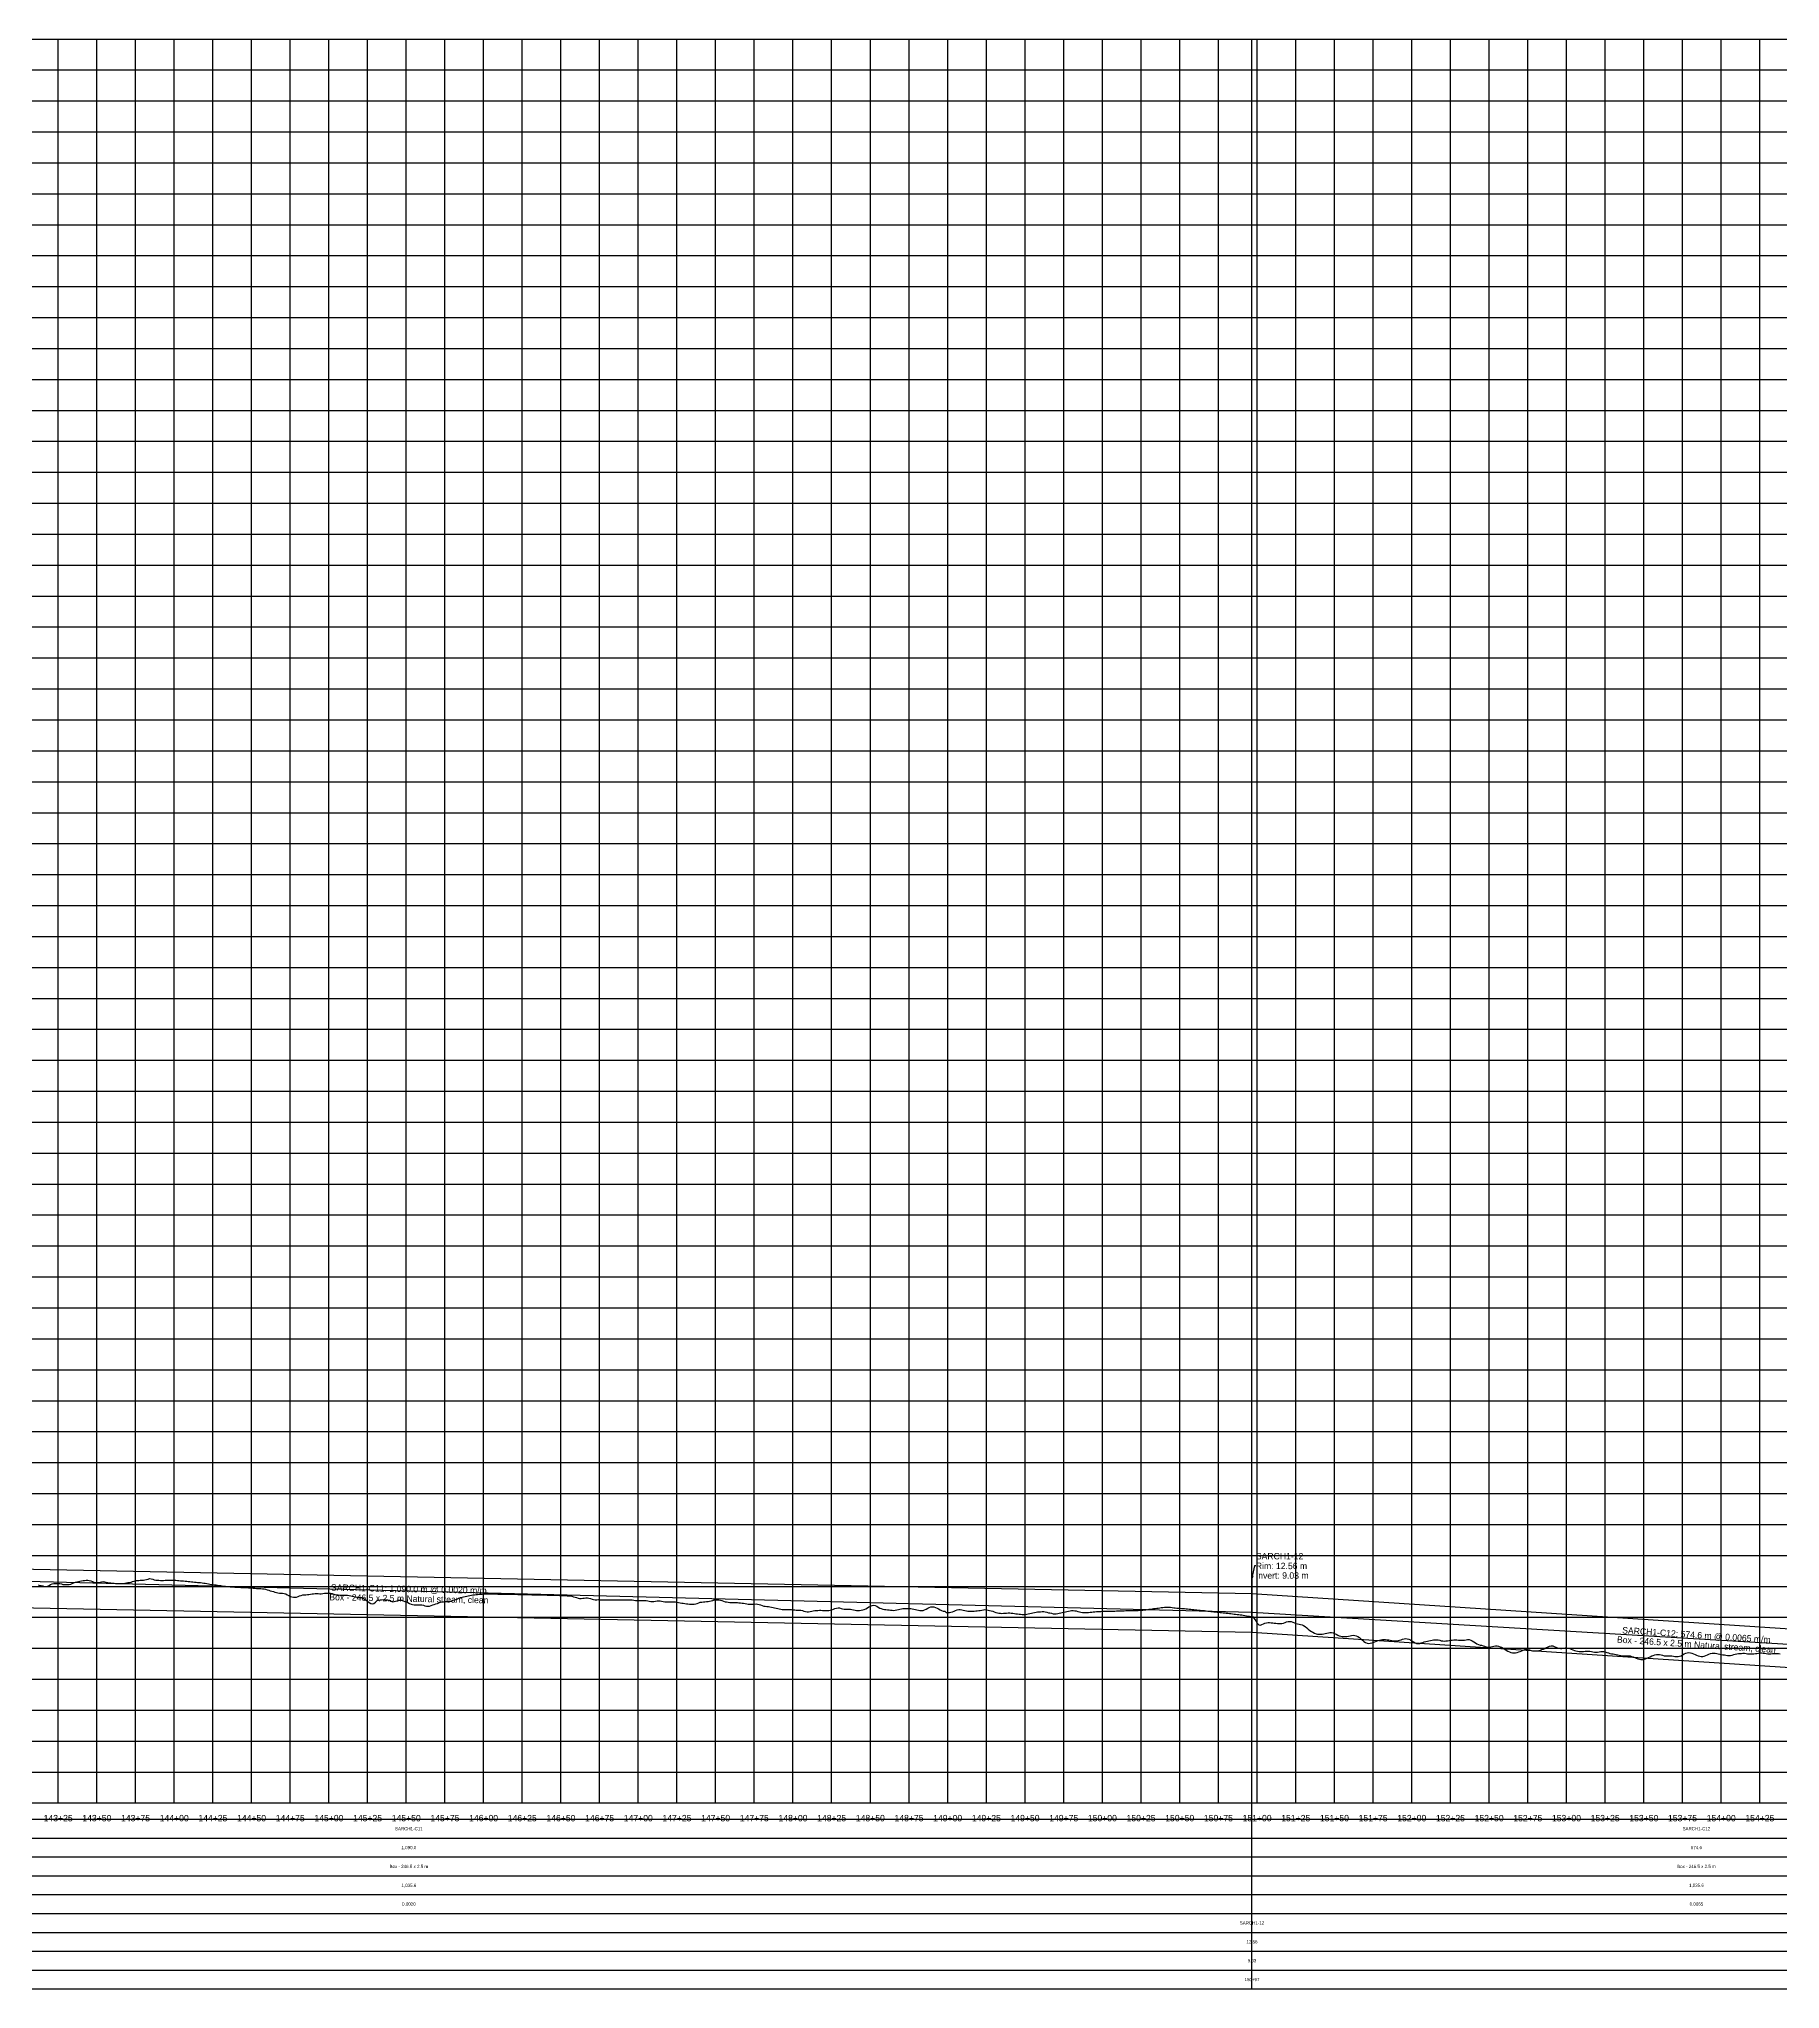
# Model space of a CAD drawing. Extents: x -64 to 17591, y -140 to 1126.
# Drawn here: x 14313 to 15438, y -140 to 1120 of the extents above; entities that cross this region are included whole.
import ezdxf
from ezdxf.enums import TextEntityAlignment as Align

# ---------------------------------------------------------------- set-up
doc = ezdxf.new("R2010")
doc.units = 0
for name, color, linetype in [('Annotation', 7, 'Continuous'), ('Annotation_Table', 254, 'Continuous'), ('Crown', 7, 'Continuous'), ('Grid', 254, 'Continuous'), ('Grid_Text', 7, 'Continuous'), ('Ground_Elevation', 3, 'Continuous'), ('Hydraulic_Grade', 5, 'Continuous'), ('Invert', 7, 'Continuous'), ('Structure', 7, 'Continuous')]:
    doc.layers.add(name, color=color, linetype=linetype)

msp = doc.modelspace()

# ---------------------------------------------------------------- linework, layer by layer
at = {"layer": 'Annotation', "color": 0}
msp.add_lwpolyline([(15096.7, 125.6), (15096.5, 126.6), (15097.3, 126.4)], close=True, dxfattribs=at)
msp.add_lwpolyline([(15099.2, 133.2), (15098.4, 133.2), (15096.7, 125.6)], dxfattribs=at)
at = {"layer": 'Annotation_Table', "color": 254}
for points in [[(15096.7, -140.2), (15096.7, 1120)], [(-25, -30.5), (17575, -30.5)], [(-25, -42.7), (17575, -42.7)], [(-25, -54.9), (17575, -54.9)], [(-25, -67.1), (17575, -67.1)], [(-25, -79.2), (17575, -79.2)], [(-25, -91.4), (17575, -91.4)], [(-25, -103.6), (17575, -103.6)], [(-25, -115.8), (17575, -115.8)], [(-25, -128), (17575, -128)], [(-25, -140.2), (17575, -140.2)]]:
    msp.add_lwpolyline(points, dxfattribs=at)
at = {"layer": 'Crown', "color": 0}
for points in [[(14006.7, 137.1), (15096.7, 115.3)], [(15096.7, 115.3), (15096.7, 115.3)], [(15096.7, 115.3), (15671.3, 77.7)]]:
    msp.add_lwpolyline(points, dxfattribs=at)
at = {"layer": 'Grid', "color": 254}
for points in [[(-25, 1120), (17575, 1120)], [(14325, -20), (14325, 1120)], [(14350, -20), (14350, 1120)], [(14375, -20), (14375, 1120)], [(14400, -20), (14400, 1120)], [(14425, -20), (14425, 1120)], [(14450, -20), (14450, 1120)], [(14475, -20), (14475, 1120)], [(14500, -20), (14500, 1120)], [(14525, -20), (14525, 1120)], [(14550, -20), (14550, 1120)], [(14575, -20), (14575, 1120)], [(14600, -20), (14600, 1120)], [(14625, -20), (14625, 1120)], [(14650, -20), (14650, 1120)], [(14675, -20), (14675, 1120)], [(14700, -20), (14700, 1120)], [(14725, -20), (14725, 1120)], [(14750, -20), (14750, 1120)], [(14775, -20), (14775, 1120)], [(14800, -20), (14800, 1120)], [(14825, -20), (14825, 1120)], [(14850, -20), (14850, 1120)], [(14875, -20), (14875, 1120)], [(14900, -20), (14900, 1120)], [(14925, -20), (14925, 1120)], [(14950, -20), (14950, 1120)], [(14975, -20), (14975, 1120)], [(15000, -20), (15000, 1120)], [(15025, -20), (15025, 1120)], [(15050, -20), (15050, 1120)], [(15075, -20), (15075, 1120)], [(15100, -20), (15100, 1120)], [(15125, -20), (15125, 1120)], [(15150, -20), (15150, 1120)], [(15175, -20), (15175, 1120)], [(15200, -20), (15200, 1120)], [(15225, -20), (15225, 1120)], [(15250, -20), (15250, 1120)], [(15275, -20), (15275, 1120)], [(15300, -20), (15300, 1120)], [(15325, -20), (15325, 1120)], [(15350, -20), (15350, 1120)], [(15375, -20), (15375, 1120)], [(15400, -20), (15400, 1120)], [(15425, -20), (15425, 1120)], [(-25, 1100), (17575, 1100)], [(-25, 1080), (17575, 1080)], [(-25, 1060), (17575, 1060)], [(-25, 1040), (17575, 1040)], [(-25, 1020), (17575, 1020)], [(-25, 1000), (17575, 1000)], [(-25, 980), (17575, 980)], [(-25, 960), (17575, 960)], [(-25, 940), (17575, 940)], [(-25, 920), (17575, 920)], [(-25, 900), (17575, 900)], [(-25, 880), (17575, 880)], [(-25, 860), (17575, 860)], [(-25, 840), (17575, 840)], [(-25, 820), (17575, 820)], [(-25, 800), (17575, 800)], [(-25, 780), (17575, 780)], [(-25, 760), (17575, 760)], [(-25, 740), (17575, 740)], [(-25, 720), (17575, 720)], [(-25, 700), (17575, 700)], [(-25, 680), (17575, 680)], [(-25, 660), (17575, 660)], [(-25, 640), (17575, 640)], [(-25, 620), (17575, 620)], [(-25, 600), (17575, 600)], [(-25, 580), (17575, 580)], [(-25, 560), (17575, 560)], [(-25, 540), (17575, 540)], [(-25, 520), (17575, 520)], [(-25, 500), (17575, 500)], [(-25, 480), (17575, 480)], [(-25, 460), (17575, 460)], [(-25, 440), (17575, 440)], [(-25, 420), (17575, 420)], [(-25, 400), (17575, 400)], [(-25, 380), (17575, 380)], [(-25, 360), (17575, 360)], [(-25, 340), (17575, 340)], [(-25, 320), (17575, 320)], [(-25, 300), (17575, 300)], [(-25, 280), (17575, 280)], [(-25, 260), (17575, 260)], [(-25, 240), (17575, 240)], [(-25, 220), (17575, 220)], [(-25, 200), (17575, 200)], [(-25, 180), (17575, 180)], [(-25, 160), (17575, 160)], [(-25, 140), (17575, 140)], [(-25, 120), (17575, 120)], [(-25, 100), (17575, 100)], [(-25, 80), (17575, 80)], [(-25, 60), (17575, 60)], [(-25, 40), (17575, 40)], [(-25, 20), (17575, 20)], [(-25, 0), (17575, 0)], [(-25, -20), (17575, -20)]]:
    msp.add_lwpolyline(points, dxfattribs=at)
at = {"layer": 'Ground_Elevation', "color": 3}
msp.add_lwpolyline([(14312.1, 120.9), (14313.1, 120.6), (14314.1, 120.5), (14315.1, 120.3), (14316.1, 120), (14317.1, 119.9), (14318.1, 120.1), (14319.1, 120.5), (14320.1, 121.2), (14321.1, 121.6), (14322.1, 121.8), (14323.1, 121.9), (14324.1, 121.9), (14325.1, 121.9), (14326.1, 121.9), (14327.1, 121.6), (14328.1, 121.3), (14329.1, 121.1), (14330.1, 121.1), (14331.1, 121.1), (14332.1, 121.2), (14333.1, 121.5), (14334.1, 121.9), (14335.1, 122.3), (14336.1, 122.7), (14337.1, 123), (14338.1, 123.2), (14339.1, 123.3), (14340.1, 123.5), (14341.1, 123.7), (14342.1, 123.8), (14343.1, 123.9), (14344.1, 123.9), (14345.1, 123.7), (14346.1, 123.5), (14347.1, 123.1), (14348.1, 122.7), (14349.1, 122.5), (14350.1, 122.4), (14351.1, 122.6), (14352.1, 122.8), (14353.1, 123), (14354.1, 123.1), (14355.1, 123), (14356.1, 122.8), (14357.1, 122.5), (14358.1, 122.3), (14359.1, 122.2), (14360.1, 122.1), (14361.1, 122), (14362.1, 121.9), (14363.1, 121.9), (14364.1, 121.8), (14365.1, 121.8), (14366.1, 121.8), (14367.1, 121.9), (14368.1, 122.1), (14369.1, 122.3), (14370.1, 122.4), (14371.1, 122.6), (14372.1, 122.8), (14373.1, 123.1), (14374.1, 123.4), (14375.1, 123.7), (14376.1, 123.8), (14377.1, 123.8), (14378.1, 123.9), (14379.1, 124), (14380.1, 124.1), (14381.1, 124.2), (14382.1, 124.4), (14383.1, 124.7), (14384.1, 125.1), (14385.1, 124.9), (14386.1, 124.6), (14387.1, 124.3), (14388.1, 124.1), (14389.1, 124), (14390.1, 123.9), (14391.1, 123.8), (14392.1, 123.8), (14393.1, 123.8), (14394.1, 123.9), (14395.1, 123.9), (14396.1, 124), (14397.1, 124.1), (14398.1, 124.1), (14399.1, 124), (14400.1, 123.9), (14401.1, 123.9), (14402.1, 123.8), (14403.1, 123.7), (14404.1, 123.6), (14405.1, 123.6), (14406.1, 123.5), (14407.1, 123.4), (14408.1, 123.3), (14409.1, 123.2), (14410.1, 123.1), (14411.1, 123), (14412.1, 123), (14413.1, 122.8), (14414.1, 122.7), (14415.1, 122.6), (14416.1, 122.5), (14417.1, 122.4), (14418.1, 122.2), (14419.1, 122.1), (14420.1, 122), (14421.1, 121.8), (14422.1, 121.6), (14423.1, 121.5), (14424.1, 121.3), (14425.1, 121.2), (14426.1, 121), (14427.1, 120.9), (14428.1, 120.7), (14429.1, 120.6), (14430.1, 120.5), (14431.1, 120.3), (14432.1, 120.2), (14433.1, 120.1), (14434.1, 120), (14435.1, 119.9), (14436.1, 119.8), (14437.1, 119.7), (14438.1, 119.6), (14439.1, 119.5), (14440.1, 119.5), (14441.1, 119.4), (14442.1, 119.4), (14443.1, 119.3), (14444.1, 119.3), (14445.1, 119.2), (14446.1, 119.2), (14447.1, 119.2), (14448.1, 119.1), (14449.1, 119.1), (14450.1, 119), (14451.1, 118.8), (14452.1, 118.8), (14453.1, 118.7), (14454.1, 118.7), (14455.1, 118.7), (14456.1, 118.6), (14457.1, 118.5), (14458.1, 118.3), (14459.1, 118.1), (14460.1, 117.8), (14461.1, 117.5), (14462.1, 117.2), (14463.1, 117), (14464.1, 116.7), (14465.1, 116.3), (14466.1, 116.1), (14467.1, 115.8), (14468.1, 115.7), (14469.1, 115.6), (14470.1, 115.5), (14471.1, 115.4), (14472.1, 115.1), (14473.1, 114.5), (14474.1, 114), (14475.1, 113.5), (14476.1, 113.2), (14477.1, 113), (14478.1, 113), (14479.1, 113.1), (14480.1, 113.4), (14481.1, 113.8), (14482.1, 114.2), (14483.1, 114.5), (14484.1, 114.6), (14485.1, 114.6), (14486.1, 114.7), (14487.1, 114.8), (14488.1, 115), (14489.1, 115.1), (14490.1, 115.2), (14491.1, 115.3), (14492.1, 115.4), (14493.1, 115.3), (14494.1, 115.2), (14495.1, 115.2), (14496.1, 115.4), (14497.1, 115.5), (14498.1, 115.7), (14499.1, 115.7), (14500.1, 115.7), (14501.1, 115.5), (14502.1, 115.3), (14503.1, 115), (14504.1, 114.8), (14505.1, 114.6), (14506.1, 114.5), (14507.1, 114.4), (14508.1, 114.4), (14509.1, 114.4), (14510.1, 114.4), (14511.1, 114.4), (14512.1, 114.3), (14513.1, 114.1), (14514.1, 113.9), (14515.1, 113.7), (14516.1, 113.5), (14517.1, 113.2), (14518.1, 113.1), (14519.1, 113), (14520.1, 112.9), (14521.1, 112.7), (14522.1, 112.4), (14523.1, 111.8), (14524.1, 111.1), (14525.1, 110.3), (14526.1, 109.5), (14527.1, 108.9), (14528.1, 108.7), (14529.1, 109), (14530.1, 109.8), (14531.1, 110.9), (14532.1, 111.1), (14533.1, 111.3), (14534.1, 111.4), (14535.1, 111.5), (14536.1, 111.4), (14537.1, 111.3), (14538.1, 111.3), (14539.1, 111), (14540.1, 110.4), (14541.1, 110.1), (14542.1, 110.2), (14543.1, 110.4), (14544.1, 110.7), (14545.1, 111), (14546.1, 111.1), (14547.1, 111), (14548.1, 110.7), (14549.1, 110.3), (14550.1, 109.9), (14551.1, 109.5), (14552.1, 109), (14553.1, 108.5), (14554.1, 108.2), (14555.1, 108), (14556.1, 108), (14557.1, 108), (14558.1, 108), (14559.1, 108), (14560.1, 108), (14561.1, 107.8), (14562.1, 107.5), (14563.1, 107.2), (14564.1, 107.2), (14565.1, 107.3), (14566.1, 107.7), (14567.1, 108), (14568.1, 108.3), (14569.1, 108.7), (14570.1, 109), (14571.1, 109.4), (14572.1, 109.7), (14573.1, 109.9), (14574.1, 110.1), (14575.1, 110.2), (14576.1, 110.2), (14577.1, 110.2), (14578.1, 110.2), (14579.1, 110.5), (14580.1, 111), (14581.1, 111.3), (14582.1, 111.6), (14583.1, 112), (14584.1, 112.3), (14585.1, 112.7), (14586.1, 113), (14587.1, 113.2), (14588.1, 113.5), (14589.1, 113.7), (14590.1, 113.9), (14591.1, 114.1), (14592.1, 114.3), (14593.1, 114.5), (14594.1, 114.6), (14595.1, 114.7), (14596.1, 114.8), (14597.1, 114.9), (14598.1, 115), (14599.1, 115), (14600.1, 115.1), (14601.1, 115.1), (14602.1, 115.1), (14603.1, 115.1), (14604.1, 115.1), (14605.1, 115.1), (14606.1, 115.1), (14607.1, 115.1), (14608.1, 115.1), (14609.1, 115), (14610.1, 115), (14611.1, 115), (14612.1, 115), (14613.1, 115), (14614.1, 114.9), (14615.1, 114.9), (14616.1, 114.9), (14617.1, 114.9), (14618.1, 114.9), (14619.1, 114.9), (14620.1, 114.9), (14621.1, 114.9), (14622.1, 114.8), (14623.1, 114.8), (14624.1, 114.8), (14625.1, 114.8), (14626.1, 114.8), (14627.1, 114.7), (14628.1, 114.7), (14629.1, 114.7), (14630.1, 114.7), (14631.1, 114.6), (14632.1, 114.6), (14633.1, 114.6), (14634.1, 114.5), (14635.1, 114.5), (14636.1, 114.5), (14637.1, 114.5), (14638.1, 114.5), (14639.1, 114.5), (14640.1, 114.5), (14641.1, 114.4), (14642.1, 114.4), (14643.1, 114.4), (14644.1, 114.4), (14645.1, 114.4), (14646.1, 114.3), (14647.1, 114.3), (14648.1, 114.3), (14649.1, 114.2), (14650.1, 114.2), (14651.1, 114.1), (14652.1, 114), (14653.1, 114), (14654.1, 113.9), (14655.1, 113.9), (14656.1, 113.8), (14657.1, 113.6), (14658.1, 113.3), (14659.1, 113), (14660.1, 112.7), (14661.1, 112.4), (14662.1, 112.2), (14663.1, 112.2), (14664.1, 112.3), (14665.1, 112.4), (14666.1, 112.6), (14667.1, 112.5), (14668.1, 112.4), (14669.1, 112.1), (14670.1, 111.8), (14671.1, 111.6), (14672.1, 111.4), (14673.1, 111.4), (14674.1, 111.5), (14675.1, 111.4), (14676.1, 111.4), (14677.1, 111.4), (14678.1, 111.4), (14679.1, 111.3), (14680.1, 111.3), (14681.1, 111.3), (14682.1, 111.3), (14683.1, 111.4), (14684.1, 111.4), (14685.1, 111.3), (14686.1, 111.3), (14687.1, 111.2), (14688.1, 111.2), (14689.1, 111.2), (14690.1, 111.2), (14691.1, 111.2), (14692.1, 111.3), (14693.1, 111.4), (14694.1, 111.4), (14695.1, 111.3), (14696.1, 111.2), (14697.1, 111), (14698.1, 110.9), (14699.1, 110.9), (14700.1, 110.9), (14701.1, 110.9), (14702.1, 110.9), (14703.1, 110.9), (14704.1, 110.9), (14705.1, 110.8), (14706.1, 110.6), (14707.1, 110.5), (14708.1, 110.3), (14709.1, 110.3), (14710.1, 110.3), (14711.1, 110.4), (14712.1, 110.6), (14713.1, 110.6), (14714.1, 110.6), (14715.1, 110.5), (14716.1, 110.3), (14717.1, 110.1), (14718.1, 110), (14719.1, 110), (14720.1, 110), (14721.1, 110.1), (14722.1, 110.1), (14723.1, 110.1), (14724.1, 109.9), (14725.1, 109.7), (14726.1, 109.5), (14727.1, 109.4), (14728.1, 109.2), (14729.1, 109.2), (14730.1, 109), (14731.1, 108.8), (14732.1, 108.7), (14733.1, 108.5), (14734.1, 108.5), (14735.1, 108.5), (14736.1, 108.6), (14737.1, 108.8), (14738.1, 109), (14739.1, 109.4), (14740.1, 109.7), (14741.1, 109.8), (14742.1, 109.9), (14743.1, 110), (14744.1, 110.2), (14745.1, 110.3), (14746.1, 110.5), (14747.1, 110.7), (14748.1, 110.9), (14749.1, 111.2), (14750.1, 111.4), (14751.1, 111.4), (14752.1, 111.3), (14753.1, 111.1), (14754.1, 110.8), (14755.1, 110.4), (14756.1, 110.1), (14757.1, 109.9), (14758.1, 109.7), (14759.1, 109.6), (14760.1, 109.5), (14761.1, 109.6), (14762.1, 109.6), (14763.1, 109.6), (14764.1, 109.5), (14765.1, 109.4), (14766.1, 109.3), (14767.1, 109.2), (14768.1, 109.1), (14769.1, 108.9), (14770.1, 108.8), (14771.1, 108.6), (14772.1, 108.5), (14773.1, 108.5), (14774.1, 108.5), (14775.1, 108.6), (14776.1, 108.7), (14777.1, 108.6), (14778.1, 108.3), (14779.1, 108), (14780.1, 107.7), (14781.1, 107.3), (14782.1, 107.1), (14783.1, 107), (14784.1, 106.9), (14785.1, 106.7), (14786.1, 106.5), (14787.1, 106.3), (14788.1, 106.1), (14789.1, 105.9), (14790.1, 105.6), (14791.1, 105.4), (14792.1, 105.2), (14793.1, 105.1), (14794.1, 105), (14795.1, 105.1), (14796.1, 105.1), (14797.1, 105.1), (14798.1, 105.1), (14799.1, 105), (14800.1, 104.9), (14801.1, 104.8), (14802.1, 104.7), (14803.1, 104.7), (14804.1, 104.7), (14805.1, 104.6), (14806.1, 104.3), (14807.1, 104), (14808.1, 103.8), (14809.1, 103.6), (14810.1, 103.6), (14811.1, 103.7), (14812.1, 103.9), (14813.1, 104.2), (14814.1, 104.4), (14815.1, 104.5), (14816.1, 104.5), (14817.1, 104.6), (14818.1, 104.6), (14819.1, 104.5), (14820.1, 104.4), (14821.1, 104.4), (14822.1, 104.4), (14823.1, 104.5), (14824.1, 104.7), (14825.1, 104.9), (14826.1, 105.3), (14827.1, 105.6), (14828.1, 105.9), (14829.1, 106.1), (14830.1, 106.1), (14831.1, 105.8), (14832.1, 105.5), (14833.1, 105.3), (14834.1, 105.2), (14835.1, 105.2), (14836.1, 105.2), (14837.1, 105.2), (14838.1, 105.1), (14839.1, 104.9), (14840.1, 104.7), (14841.1, 104.5), (14842.1, 104.4), (14843.1, 104.4), (14844.1, 104.6), (14845.1, 104.8), (14846.1, 105.1), (14847.1, 105.5), (14848.1, 106.1), (14849.1, 106.7), (14850.1, 107.2), (14851.1, 107.7), (14852.1, 107.8), (14853.1, 107.6), (14854.1, 107.2), (14855.1, 106.6), (14856.1, 106), (14857.1, 105.6), (14858.1, 105.3), (14859.1, 105.1), (14860.1, 105), (14861.1, 104.9), (14862.1, 104.8), (14863.1, 104.7), (14864.1, 104.6), (14865.1, 104.5), (14866.1, 104.6), (14867.1, 104.8), (14868.1, 105), (14869.1, 105.2), (14870.1, 105.4), (14871.1, 105.6), (14872.1, 105.7), (14873.1, 105.7), (14874.1, 105.6), (14875.1, 105.6), (14876.1, 105.6), (14877.1, 105.5), (14878.1, 105.3), (14879.1, 105.1), (14880.1, 104.8), (14881.1, 104.6), (14882.1, 104.4), (14883.1, 104.3), (14884.1, 104.4), (14885.1, 104.8), (14886.1, 105.3), (14887.1, 105.9), (14888.1, 106.4), (14889.1, 106.7), (14890.1, 106.8), (14891.1, 106.7), (14892.1, 106.3), (14893.1, 105.9), (14894.1, 105.4), (14895.1, 104.9), (14896.1, 104.4), (14897.1, 103.9), (14898.1, 103.9), (14899.1, 103.2), (14900.1, 103.1), (14901.1, 103.2), (14902.1, 103.4), (14903.1, 103.6), (14904.1, 104), (14905.1, 104.4), (14906.1, 104.8), (14907.1, 105), (14908.1, 105), (14909.1, 104.9), (14910.1, 104.7), (14911.1, 104.4), (14912.1, 104.1), (14913.1, 103.9), (14914.1, 103.9), (14915.1, 103.9), (14916.1, 103.9), (14917.1, 104), (14918.1, 104.1), (14919.1, 104.2), (14920.1, 104.3), (14921.1, 104.4), (14922.1, 104.6), (14923.1, 104.8), (14924.1, 105), (14925.1, 104.9), (14926.1, 104.7), (14927.1, 104.5), (14928.1, 104.2), (14929.1, 103.9), (14930.1, 103.5), (14931.1, 103.1), (14932.1, 102.8), (14933.1, 102.7), (14934.1, 102.6), (14935.1, 102.5), (14936.1, 102.6), (14937.1, 102.6), (14938.1, 102.7), (14939.1, 102.8), (14940.1, 102.8), (14941.1, 102.7), (14942.1, 102.6), (14943.1, 102.4), (14944.1, 102.3), (14945.1, 102.2), (14946.1, 102.1), (14947.1, 102), (14948.1, 101.9), (14949.1, 101.9), (14950.1, 101.9), (14951.1, 102), (14952.1, 102.2), (14953.1, 102.4), (14954.1, 102.6), (14955.1, 102.9), (14956.1, 103.2), (14957.1, 103.3), (14958.1, 103.5), (14959.1, 103.5), (14960.1, 103.6), (14961.1, 103.7), (14962.1, 103.7), (14963.1, 103.5), (14964.1, 103.3), (14965.1, 103), (14966.1, 102.8), (14967.1, 102.6), (14968.1, 102.3), (14969.1, 102.3), (14970.1, 102.3), (14971.1, 102.5), (14972.1, 102.7), (14973.1, 102.9), (14974.1, 103.2), (14975.1, 103.4), (14976.1, 103.6), (14977.1, 103.8), (14978.1, 104), (14979.1, 104.2), (14980.1, 104.3), (14981.1, 104.3), (14982.1, 104.2), (14983.1, 104.1), (14984.1, 103.8), (14985.1, 103.6), (14986.1, 103.4), (14987.1, 103.2), (14988.1, 103.1), (14989.1, 103.1), (14990.1, 103.1), (14991.1, 103.2), (14992.1, 103.3), (14993.1, 103.4), (14994.1, 103.5), (14995.1, 103.6), (14996.1, 103.7), (14997.1, 103.7), (14998.1, 103.8), (14999.1, 103.8), (15000.1, 103.9), (15001.1, 103.9), (15002.1, 103.9), (15003.1, 103.9), (15004.1, 104), (15005.1, 104), (15006.1, 104), (15007.1, 104), (15008.1, 104), (15009.1, 104.1), (15010.1, 104.1), (15011.1, 104.1), (15012.1, 104.2), (15013.1, 104.2), (15014.1, 104.2), (15015.1, 104.3), (15016.1, 104.3), (15017.1, 104.3), (15018.1, 104.3), (15019.1, 104.4), (15020.1, 104.4), (15021.1, 104.4), (15022.1, 104.5), (15023.1, 104.5), (15024.1, 104.6), (15025.1, 104.7), (15026.1, 104.7), (15027.1, 104.8), (15028.1, 104.9), (15029.1, 105.1), (15030.1, 105.2), (15031.1, 105.3), (15032.1, 105.5), (15033.1, 105.6), (15034.1, 105.7), (15035.1, 105.9), (15036.1, 106), (15037.1, 106.1), (15038.1, 106.3), (15039.1, 106.4), (15040.1, 106.5), (15041.1, 106.5), (15042.1, 106.6), (15043.1, 106.6), (15044.1, 106.5), (15045.1, 106.4), (15046.1, 106.2), (15047.1, 106.1), (15048.1, 106), (15049.1, 106), (15050.1, 105.9), (15051.1, 105.8), (15052.1, 105.7), (15053.1, 105.6), (15054.1, 105.5), (15055.1, 105.4), (15056.1, 105.3), (15057.1, 105.2), (15058.1, 105.1), (15059.1, 105), (15060.1, 104.9), (15061.1, 104.8), (15062.1, 104.7), (15063.1, 104.6), (15064.1, 104.5), (15065.1, 104.4), (15066.1, 104.3), (15067.1, 104.1), (15068.1, 104), (15069.1, 103.9), (15070.1, 103.8), (15071.1, 103.7), (15072.1, 103.6), (15073.1, 103.5), (15074.1, 103.4), (15075.1, 103.3), (15076.1, 103.2), (15077.1, 103.1), (15078.1, 103), (15079.1, 102.8), (15080.1, 102.7), (15081.1, 102.6), (15082.1, 102.5), (15083.1, 102.4), (15084.1, 102.3), (15085.1, 102.1), (15086.1, 102), (15087.1, 101.9), (15088.1, 101.8), (15089.1, 101.6), (15090.1, 101.5), (15091.1, 101.3), (15092.1, 101.2), (15093.1, 101), (15094.1, 100.8), (15095.1, 100.7), (15096.1, 100.6), (15097.1, 100.5), (15098.1, 99.3), (15099.1, 97.8), (15100.1, 96.2), (15101.1, 95.1), (15102.1, 94.9), (15103.1, 95.3), (15104.1, 95.8), (15105.1, 96.3), (15106.1, 96.5), (15107.1, 96.6), (15108.1, 96.6), (15109.1, 96.5), (15110.1, 96.4), (15111.1, 96.3), (15112.1, 96.2), (15113.1, 96.1), (15114.1, 96), (15115.1, 96), (15116.1, 96.1), (15117.1, 96.3), (15118.1, 96.7), (15119.1, 97), (15120.1, 97.3), (15121.1, 97.3), (15122.1, 97.2), (15123.1, 96.8), (15124.1, 96.4), (15125.1, 96), (15126.1, 95.8), (15127.1, 95.6), (15128.1, 95.4), (15129.1, 95.1), (15130.1, 94.6), (15131.1, 94), (15132.1, 93.2), (15133.1, 92.3), (15134.1, 91.5), (15135.1, 90.9), (15136.1, 90.3), (15137.1, 89.8), (15138.1, 89.4), (15139.1, 89.1), (15140.1, 89), (15141.1, 89), (15142.1, 89.2), (15143.1, 89.4), (15144.1, 89.6), (15145.1, 89.8), (15146.1, 90), (15147.1, 90.2), (15148.1, 90.1), (15149.1, 89.9), (15150.1, 89.5), (15151.1, 89), (15152.1, 88.5), (15153.1, 88.1), (15154.1, 87.8), (15155.1, 87.6), (15156.1, 87.5), (15157.1, 87.6), (15158.1, 87.7), (15159.1, 87.8), (15160.1, 88), (15161.1, 88.2), (15162.1, 88.4), (15163.1, 88.3), (15164.1, 88), (15165.1, 87.5), (15166.1, 86.9), (15167.1, 86), (15168.1, 85.2), (15169.1, 84.4), (15170.1, 83.7), (15171.1, 83.2), (15172.1, 83.1), (15173.1, 83.2), (15174.1, 83.5), (15175.1, 83.8), (15176.1, 84.1), (15177.1, 84.6), (15178.1, 85), (15179.1, 85.3), (15180.1, 85.5), (15181.1, 85.6), (15182.1, 85.6), (15183.1, 85.6), (15184.1, 85.5), (15185.1, 85.4), (15186.1, 85.2), (15187.1, 85), (15188.1, 84.9), (15189.1, 84.9), (15190.1, 84.9), (15191.1, 85), (15192.1, 85.2), (15193.1, 85.5), (15194.1, 85.8), (15195.1, 86), (15196.1, 86.2), (15197.1, 86.1), (15198.1, 85.9), (15199.1, 85.5), (15200.1, 84.8), (15201.1, 84.1), (15202.1, 83.5), (15203.1, 83.1), (15204.1, 83), (15205.1, 83.1), (15206.1, 83.4), (15207.1, 83.8), (15208.1, 84.1), (15209.1, 84.4), (15210.1, 84.6), (15211.1, 84.9), (15212.1, 85.1), (15213.1, 85.2), (15214.1, 85.4), (15215.1, 85.5), (15216.1, 85.5), (15217.1, 85.4), (15218.1, 85.2), (15219.1, 84.9), (15220.1, 84.7), (15221.1, 84.6), (15222.1, 84.7), (15223.1, 84.8), (15224.1, 85), (15225.1, 85.2), (15226.1, 85.3), (15227.1, 85.4), (15228.1, 85.4), (15229.1, 85.4), (15230.1, 85.3), (15231.1, 85.2), (15232.1, 85.2), (15233.1, 85.2), (15234.1, 85.3), (15235.1, 85.5), (15236.1, 85.6), (15237.1, 85.6), (15238.1, 85.3), (15239.1, 84.8), (15240.1, 84.2), (15241.1, 83.5), (15242.1, 82.8), (15243.1, 82.4), (15244.1, 82.1), (15245.1, 81.9), (15246.1, 81.6), (15247.1, 81.3), (15248.1, 81), (15249.1, 80.8), (15250.1, 80.7), (15251.1, 80.9), (15252.1, 81.1), (15253.1, 81.4), (15254.1, 81.5), (15255.1, 81.5), (15256.1, 81.4), (15257.1, 81), (15258.1, 80.6), (15259.1, 80.1), (15260.1, 79.4), (15261.1, 78.8), (15262.1, 78.1), (15263.1, 77.6), (15264.1, 77.2), (15265.1, 77), (15266.1, 77), (15267.1, 77.1), (15268.1, 77.3), (15269.1, 77.6), (15270.1, 77.9), (15271.1, 78.3), (15272.1, 78.8), (15273.1, 79.1), (15274.1, 79.3), (15275.1, 79.1), (15276.1, 78.9), (15277.1, 78.6), (15278.1, 78.4), (15279.1, 78.3), (15280.1, 78.3), (15281.1, 78.4), (15282.1, 78.6), (15283.1, 78.8), (15284.1, 79.1), (15285.1, 79.4), (15286.1, 79.9), (15287.1, 80.4), (15288.1, 80.9), (15289.1, 81.4), (15290.1, 81.6), (15291.1, 81.5), (15292.1, 81.2), (15293.1, 80.7), (15294.1, 80.3), (15295.1, 80), (15296.1, 79.9), (15297.1, 79.9), (15298.1, 80), (15299.1, 80.2), (15300.1, 80.2), (15301.1, 80.1), (15302.1, 79.9), (15303.1, 79.5), (15304.1, 79), (15305.1, 78.6), (15306.1, 78.3), (15307.1, 78.1), (15308.1, 78), (15309.1, 77.9), (15310.1, 77.9), (15311.1, 78), (15312.1, 78.2), (15313.1, 78.2), (15314.1, 78.2), (15315.1, 78.2), (15316.1, 78), (15317.1, 77.7), (15318.1, 77.5), (15319.1, 77.4), (15320.1, 77.5), (15321.1, 77.7), (15322.1, 77.9), (15323.1, 77.9), (15324.1, 77.8), (15325.1, 77.6), (15326.1, 77.3), (15327.1, 77), (15328.1, 76.7), (15329.1, 76.5), (15330.1, 76.3), (15331.1, 76.2), (15332.1, 76), (15333.1, 75.8), (15334.1, 75.6), (15335.1, 75.4), (15336.1, 75.2), (15337.1, 75.2), (15338.1, 75.2), (15339.1, 75.2), (15340.1, 75.2), (15341.1, 75), (15342.1, 74.7), (15343.1, 74.4), (15344.1, 74), (15345.1, 73.6), (15346.1, 73.2), (15347.1, 73), (15348.1, 72.8), (15349.1, 72.7), (15350.1, 72.8), (15351.1, 73.1), (15352.1, 73.5), (15353.1, 74), (15354.1, 74.5), (15355.1, 75), (15356.1, 75.4), (15357.1, 75.7), (15358.1, 75.9), (15359.1, 76), (15360.1, 75.9), (15361.1, 75.7), (15362.1, 75.5), (15363.1, 75.2), (15364.1, 75), (15365.1, 75), (15366.1, 75.1), (15367.1, 75.1), (15368.1, 75), (15369.1, 74.8), (15370.1, 74.7), (15371.1, 74.6), (15372.1, 74.6), (15373.1, 74.8), (15374.1, 75.1), (15375.1, 75.7), (15376.1, 76.3), (15377.1, 76.8), (15378.1, 77.1), (15379.1, 77.2), (15380.1, 77.1), (15381.1, 76.9), (15382.1, 76.5), (15383.1, 76), (15384.1, 75.5), (15385.1, 75.1), (15386.1, 74.8), (15387.1, 74.6), (15388.1, 74.7), (15389.1, 74.9), (15390.1, 75.3), (15391.1, 75.7), (15392.1, 76.2), (15393.1, 76.6), (15394.1, 76.8), (15395.1, 76.9), (15396.1, 76.8), (15397.1, 76.6), (15398.1, 76.3), (15399.1, 76.1), (15400.1, 75.9), (15401.1, 75.8), (15402.1, 75.7), (15403.1, 75.5), (15404.1, 75.3), (15405.1, 75.3), (15406.1, 75.4), (15407.1, 75.6), (15408.1, 75.9), (15409.1, 76.2), (15410.1, 76.4), (15411.1, 76.6), (15412.1, 76.7), (15413.1, 76.7), (15414.1, 76.8), (15415.1, 76.8), (15416.1, 76.7), (15417.1, 76.5), (15418.1, 76.4), (15419.1, 76.3), (15420.1, 76.4), (15421.1, 76.4), (15422.1, 76.6), (15423.1, 76.7), (15424.1, 76.9), (15425.1, 77), (15426.1, 77), (15427.1, 76.9), (15428.1, 76.8), (15429.1, 76.6), (15430.1, 76.4), (15431.1, 76.4), (15432.1, 76.5), (15433.1, 76.6), (15434.1, 76.7), (15435.1, 76.7), (15436.1, 76.7), (15437.1, 76.6), (15438.1, 76.5)], dxfattribs=at)
at = {"layer": 'Hydraulic_Grade', "color": 5}
for points in [[(14006.7, 130.8), (15096.7, 103.4)], [(15096.7, 103.4), (15096.7, 103.4)], [(15096.7, 103.4), (15671.3, 69)]]:
    msp.add_lwpolyline(points, dxfattribs=at)
at = {"layer": 'Invert', "color": 0}
for points in [[(14006.7, 112.1), (15096.7, 90.3)], [(15096.7, 90.3), (15096.7, 90.3)], [(15096.7, 90.3), (15671.3, 52.7)]]:
    msp.add_lwpolyline(points, dxfattribs=at)
at = {"layer": 'Structure', "color": 0}
msp.add_lwpolyline([(15096.7, 125.6), (15096.7, 90.3)], dxfattribs=at)
msp.add_lwpolyline([(15096.7, 125.6), (15096.7, 90.3)], dxfattribs=at)

# ---------------------------------------------------------------- texts
at = {"layer": 'Annotation', "color": 0}
for s, height, p in [('SARCH1-12', 4.17, (15099.2, 139.5)), ('Rim: 12.56 m', 4.167, (15099.2, 133.2)), ('Invert: 9.03 m', 4.167, (15099.2, 127))]:
    msp.add_text(s, height=height, dxfattribs=at).set_placement(p, align=Align.MIDDLE_LEFT)
for s, rotation, p in [('Box - 246.5 x 2.5 m Natural stream, clean', 358.8542, (14551.7, 112.1)), ('SARCH1-C11: 1,090.0 m @ 0.0020 m/m', 358.8542, (14551.7, 118.3)), ('SARCH1-C12: 574.6 m @ 0.0065 m/m', 356.2621, (15384, 88.6)), ('Box - 246.5 x 2.5 m Natural stream, clean', 356.2621, (15384, 82.4))]:
    msp.add_text(s, height=4.167, rotation=rotation, dxfattribs=at).set_placement(p, align=Align.MIDDLE_CENTER)
at = {"layer": 'Annotation_Table', "color": 0}
for s, height, p in [('SARCH1-C11', 2.08, (14551.7, -36.6)), ('SARCH1-C12', 2.08, (15384, -36.6)), ('1,090.0', 2.08, (14551.7, -48.8)), ('574.6', 2.08, (15384, -48.8)), ('Box - 246.5 x 2.5 m', 2.083, (14551.7, -61)), ('Box - 246.5 x 2.5 m', 2.083, (15384, -61)), ('1,035.6', 2.08, (14551.7, -73.2)), ('1,035.6', 2.08, (15384, -73.2)), ('0.0020', 2.08, (14551.7, -85.3)), ('0.0065', 2.08, (15384, -85.3)), ('SARCH1-12', 2.08, (15096.7, -97.5)), ('12.56', 2.08, (15096.7, -109.7)), ('9.03', 2.08, (15096.7, -121.9)), ('150+97', 2.08, (15096.7, -134.1))]:
    msp.add_text(s, height=height, dxfattribs=at).set_placement(p, align=Align.MIDDLE_CENTER)
at = {"layer": 'Grid_Text', "color": 0}
for s, p in [('143+25', (14325, -27.7)), ('143+50', (14350, -27.7)), ('143+75', (14375, -27.7)), ('144+00', (14400, -27.7)), ('144+25', (14425, -27.7)), ('144+50', (14450, -27.7)), ('144+75', (14475, -27.7)), ('145+00', (14500, -27.7)), ('145+25', (14525, -27.7)), ('145+50', (14550, -27.7)), ('145+75', (14575, -27.7)), ('146+00', (14600, -27.7)), ('146+25', (14625, -27.7)), ('146+50', (14650, -27.7)), ('146+75', (14675, -27.7)), ('147+00', (14700, -27.7)), ('147+25', (14725, -27.7)), ('147+50', (14750, -27.7)), ('147+75', (14775, -27.7)), ('148+00', (14800, -27.7)), ('148+25', (14825, -27.7)), ('148+50', (14850, -27.7)), ('148+75', (14875, -27.7)), ('149+00', (14900, -27.7)), ('149+25', (14925, -27.7)), ('149+50', (14950, -27.7)), ('149+75', (14975, -27.7)), ('150+00', (15000, -27.7)), ('150+25', (15025, -27.7)), ('150+50', (15050, -27.7)), ('150+75', (15075, -27.7)), ('151+00', (15100, -27.7)), ('151+25', (15125, -27.7)), ('151+50', (15150, -27.7)), ('151+75', (15175, -27.7)), ('152+00', (15200, -27.7)), ('152+25', (15225, -27.7)), ('152+50', (15250, -27.7)), ('152+75', (15275, -27.7)), ('153+00', (15300, -27.7)), ('153+25', (15325, -27.7)), ('153+50', (15350, -27.7)), ('153+75', (15375, -27.7)), ('154+00', (15400, -27.7)), ('154+25', (15425, -27.7))]:
    msp.add_text(s, height=4.17, dxfattribs=at).set_placement(p, align=Align.TOP_CENTER)

doc.saveas('drawing.dxf')
